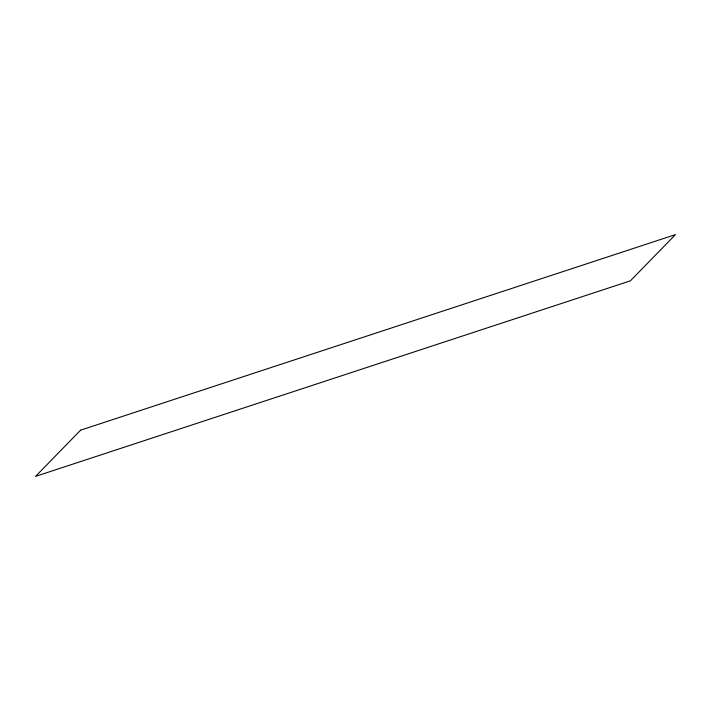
<?xml version="1.0" encoding="UTF-8"?>
<svg xmlns="http://www.w3.org/2000/svg" width="711" height="711" viewBox="0 0 711 711"><rect width="100%" height="100%" fill="white"/><g stroke="black" fill="none" stroke-linecap="round" stroke-linejoin="round"><path stroke-width="1.07" d="M80.61 430.164L35.55 476.379L630.39 280.836L675.45 234.621L80.61 430.164"/></g></svg>
